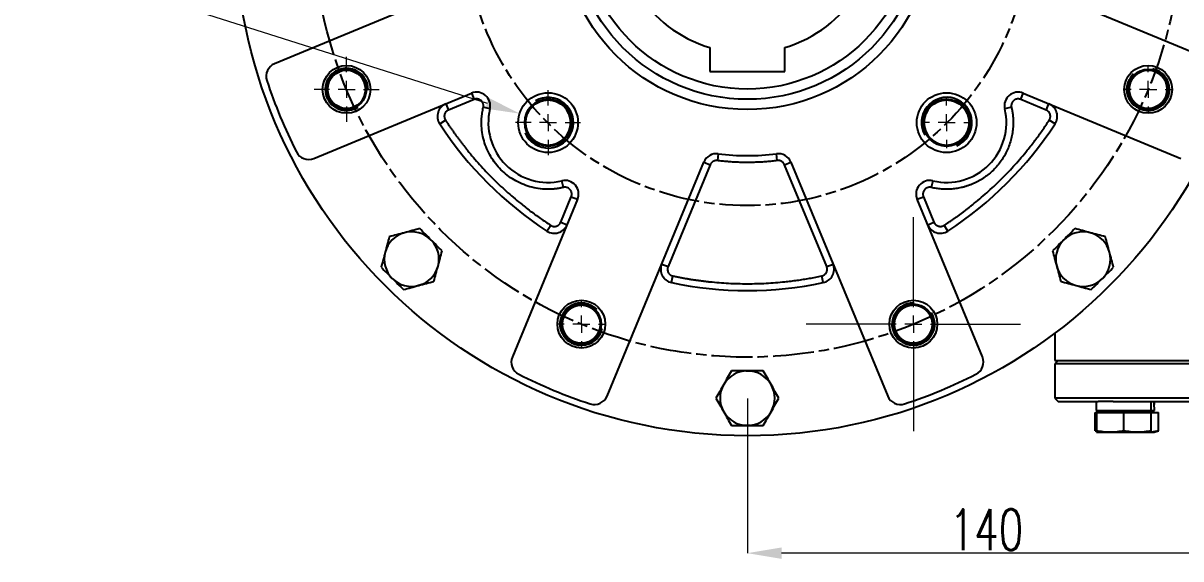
# Model space of a CAD drawing. Header units: millimetres. Extents: x 5659 to 7608, y 3628 to 5007.
# Drawn here: x 6687.4 to 7026.4, y 4215.6 to 4372.5 of the extents above; entities that cross this region are included whole.
import ezdxf

# ---------------------------------------------------------------- set-up
doc = ezdxf.new("R2010")
doc.units = ezdxf.units.MM
doc.linetypes.add('AM_ISO08W050', pattern=[18, 12, -1.5, 3, -1.5])
for name, color, linetype, lineweight in [('10', 7, 'Continuous', 0), ('AM_5', 3, 'Continuous', 25), ('AM_7', 4, 'AM_ISO08W050', 25), ('粗实线', 7, 'Continuous', 40)]:
    doc.layers.add(name, color=color, linetype=linetype, lineweight=lineweight)
doc.styles.add('SLDTEXTSTYLE1', font='txt.shx', dxfattribs={"width": 0.7, "bigfont": 'gbcbig.shx'})
doc.dimstyles.new('SLDDIMSTYLE12$0', dxfattribs={"dimtxt": 12, "dimasz": 10, "dimexe": 0, "dimexo": 0.0625, "dimgap": 0.875, "dimtad": 1, "dimdec": 1, "dimlfac": 1.8, "dimrnd": 1e-09, "dimzin": 12, "dimdsep": 46, "dimtxsty": 'SLDTEXTSTYLE1', "dimcen": 0.09, "dimdle": 8.16, "dimclrd": 3, "dimclre": 3, "dimadec": 0, "dimazin": 3, "dimtfac": 1, "dimtdec": 1, "dimtofl": 0, "dimtmove": 0, "dimatfit": 3, "dimfxl": 0, "dimfrac": 2, "dimtolj": 1, "dimlwd": 5, "dimlwe": 5, "dimarcsym": 0})
doc.dimstyles.new('SLDDIMSTYLE12$3', dxfattribs={"dimtxt": 12, "dimasz": 10, "dimexe": 0, "dimexo": 0.0625, "dimgap": 0.875, "dimtad": 1, "dimdec": 1, "dimlfac": 1.8, "dimrnd": 1e-09, "dimzin": 12, "dimdsep": 46, "dimtxsty": 'SLDTEXTSTYLE1', "dimcen": 0.09, "dimdle": 8.16, "dimclrd": 3, "dimclre": 3, "dimadec": 0, "dimazin": 3, "dimtfac": 1, "dimtdec": 1, "dimtofl": 0, "dimtmove": 0, "dimatfit": 3, "dimfxl": 0, "dimfrac": 2, "dimtolj": 1, "dimlwd": 5, "dimlwe": 5, "dimarcsym": 0})

# ---------------------------------------------------------------- blocks, each defined once
blk = doc.blocks.new('SW_CENTERMARKSYMBOL_0')
at = {"layer": '10', "color": 0}
for p, q in [((0, 1), (0, 6.269)), ((-1, 0), (-6.269, 0)), ((0, 0), (-0.5, 0)), ((0, 0), (0, 0.5)), ((0, 0), (0, -0.5)), ((0, 0), (0.5, 0)), ((1, 0), (6.269, 0)), ((0, -1), (0, -6.269))]:
    blk.add_line(p, q, dxfattribs=at)
blk = doc.blocks.new('SW_CENTERMARKSYMBOL_1')
at = {"layer": '10', "color": 0}
for p, q in [((0, 1), (0, 1.9)), ((-1, 0), (-1.9, 0)), ((0, 0), (-0.5, 0)), ((0, 0), (0, 0.5)), ((0, 0), (0, -0.5)), ((0, 0), (0.5, 0)), ((1, 0), (1.9, 0)), ((0, -1), (0, -1.9))]:
    blk.add_line(p, q, dxfattribs=at)
blk = doc.blocks.new('SW_CENTERMARKSYMBOL_4')
at = {"layer": '10', "color": 0}
for p, q in [((0, 1), (0, 1.9)), ((-1, 0), (-1.9, 0)), ((0, 0), (-0.5, 0)), ((0, 0), (0, 0.5)), ((0, 0), (0, -0.5)), ((0, 0), (0.5, 0)), ((1, 0), (1.9, 0)), ((0, -1), (0, -1.9))]:
    blk.add_line(p, q, dxfattribs=at)
blk = doc.blocks.new('SW_CENTERMARKSYMBOL_8')
at = {"layer": '10', "color": 0}
for p, q in [((0, 1), (0, 1.5)), ((-1, 0), (-1.5, 0)), ((0, 0), (-0.5, 0)), ((0, 0), (0, 0.5)), ((0, 0), (0, -0.5)), ((0, 0), (0.5, 0)), ((1, 0), (1.5, 0)), ((0, -1), (0, -1.5))]:
    blk.add_line(p, q, dxfattribs=at)
blk = doc.blocks.new('SW_CENTERMARKSYMBOL_11')
at = {"layer": '10', "color": 0}
for p, q in [((0, 1), (0, 1.35)), ((-1, 0), (-1.35, 0)), ((0, 0), (-0.5, 0)), ((0, 0), (0, 0.5)), ((0, 0), (0, -0.5)), ((0, 0), (0.5, 0)), ((1, 0), (1.35, 0)), ((0, -1), (0, -1.35))]:
    blk.add_line(p, q, dxfattribs=at)
blk = doc.blocks.new('SW_CENTERMARKSYMBOL_12')
at = {"layer": '10', "color": 0}
for p, q in [((0, 1), (0, 1.35)), ((-1, 0), (-1.35, 0)), ((0, 0), (-0.5, 0)), ((0, 0), (0, 0.5)), ((0, 0), (0, -0.5)), ((0, 0), (0.5, 0)), ((1, 0), (1.35, 0)), ((0, -1), (0, -1.35))]:
    blk.add_line(p, q, dxfattribs=at)
blk = doc.blocks.new('*D80')
at = {"layer": 'AM_5', "color": 3, "linetype": 'Continuous', "lineweight": 5, "transparency": 16777216}
blk.add_line((6737.21, 4518.2), (6769.49, 4495.01), dxfattribs=at)
at = {"layer": 'AM_5', "color": 3, "lineweight": 5, "transparency": 16777216}
for p, q in [((6899.35, 4401.66), (6899.53, 4401.66)), ((6899.44, 4401.57), (6899.44, 4401.75))]:
    blk.add_line(p, q, dxfattribs=at)
at = {"layer": 'AM_5', "color": 3, "transparency": 16777216}
blk.add_solid([(6770.47, 4496.36), (6768.52, 4493.65), (6777.62, 4489.17)], dxfattribs=at)
at = {"layer": 'Defpoints', "color": 0, "transparency": 16777216}
for p in [(6777.62, 4489.17), (7021.27, 4314.15)]:
    blk.add_point(p, dxfattribs=at)
at = {"layer": 'AM_5', "color": 0, "transparency": 16777216, "insert": (6753.3, 4515.1), "char_height": 12, "attachment_point": 5, "rotation": 324.3099, "style": 'SLDTEXTSTYLE1'}
blk.add_mtext('\\A1;∅300', dxfattribs=at)
blk = doc.blocks.new('*D82')
at = {"layer": 'AM_5', "color": 3, "linetype": 'Continuous', "lineweight": 5, "transparency": 16777216}
blk.add_line((6690.91, 4391.05), (6823.24, 4349), dxfattribs=at)
at = {"layer": 'AM_5', "color": 3, "lineweight": 5, "transparency": 16777216}
for p, q in [((6841.02, 4343.33), (6841.2, 4343.33)), ((6841.11, 4343.24), (6841.11, 4343.42))]:
    blk.add_line(p, q, dxfattribs=at)
at = {"layer": 'AM_5', "color": 3, "transparency": 16777216}
blk.add_solid([(6823.74, 4350.59), (6822.73, 4347.42), (6832.77, 4345.98)], dxfattribs=at)
at = {"layer": 'Defpoints', "color": 0, "transparency": 16777216}
for p in [(6832.77, 4345.98), (6849.45, 4340.68)]:
    blk.add_point(p, dxfattribs=at)
at = {"layer": 'AM_5', "color": 0, "transparency": 16777216, "insert": (6711.84, 4391.61), "char_height": 12, "attachment_point": 5, "rotation": 342.373, "style": 'SLDTEXTSTYLE1'}
blk.add_mtext('\\A1;4-M20', dxfattribs=at)
blk = doc.blocks.new('*D84')
at = {"layer": 'AM_5', "color": 3, "linetype": 'Continuous', "lineweight": 5, "transparency": 16777216}
for p, q in [((6899.44, 4262.6), (6899.44, 4217.27)), ((7029.44, 4217.27), (6909.44, 4217.27))]:
    blk.add_line(p, q, dxfattribs=at)
at = {"layer": 'AM_5', "color": 3, "lineweight": 5, "transparency": 16777216}
blk.add_line((7039.44, 4245.7), (7039.44, 4217.27), dxfattribs=at)
at = {"layer": 'AM_5', "color": 3, "transparency": 16777216}
for points in [[(6909.44, 4218.94), (6909.44, 4215.61), (6899.44, 4217.27)], [(7029.44, 4218.94), (7029.44, 4215.61), (7039.44, 4217.27)]]:
    blk.add_solid(points, dxfattribs=at)
at = {"layer": 'Defpoints', "color": 0, "transparency": 16777216}
for p in [(6899.44, 4262.66), (7039.44, 4245.76), (6899.44, 4217.27)]:
    blk.add_point(p, dxfattribs=at)
at = {"layer": 'AM_5', "color": 0, "transparency": 16777216, "insert": (6969.44, 4224.15), "char_height": 12, "attachment_point": 5, "style": 'SLDTEXTSTYLE1'}
blk.add_mtext('\\A1;140', dxfattribs=at)
blk = doc.blocks.new('*D86')
at = {"layer": 'AM_5', "color": 3, "linetype": 'Continuous', "lineweight": 5, "transparency": 16777216}
blk.add_line((6722.4, 4495.95), (6778.52, 4466.06), dxfattribs=at)
at = {"layer": 'AM_5', "color": 3, "lineweight": 5, "transparency": 16777216}
for p, q in [((6899.35, 4401.66), (6899.53, 4401.66)), ((6899.44, 4401.57), (6899.44, 4401.75))]:
    blk.add_line(p, q, dxfattribs=at)
at = {"layer": 'AM_5', "color": 3, "transparency": 16777216}
blk.add_solid([(6779.31, 4467.53), (6777.74, 4464.59), (6787.35, 4461.36)], dxfattribs=at)
at = {"layer": 'Defpoints', "color": 0, "transparency": 16777216}
for p in [(6787.35, 4461.36), (7011.54, 4341.96)]:
    blk.add_point(p, dxfattribs=at)
at = {"layer": 'AM_5', "color": 0, "transparency": 16777216, "insert": (6740, 4494.37), "char_height": 12, "attachment_point": 5, "rotation": 331.9615, "style": 'SLDTEXTSTYLE1'}
blk.add_mtext('\\A1;∅254', dxfattribs=at)
blk = doc.blocks.new('*U55')
at = {"layer": 'AM_5', "linetype": 'ByBlock'}
blk.add_arc((0, 0.31), 7.39, 113.617, 30.178, dxfattribs=at)
at = {"layer": '粗实线', "linetype": 'ByBlock'}
blk.add_circle((0.05, 0.33), 6.75, dxfattribs=at)
blk = doc.blocks.new('*U56')
at = {"layer": '粗实线', "color": 0, "linetype": 'ByBlock', "lineweight": -2, "transparency": 16777216}
for p, rotation in [((19471.27, 3195.66), 270), ((19355.25, 3078.89), 90.00000000000001), ((19471.65, 3079.27), 180)]:
    blk.add_blockref('*U55', p, dxfattribs=dict(at, rotation=rotation))
blk.add_blockref('*U55', (19354.88, 3195.29), dxfattribs=at)
blk = doc.blocks.new('*U57')
at = {"layer": '粗实线', "linetype": 'ByBlock'}
blk.add_circle((-0.07, 0), 5.7, dxfattribs=at)
at = {"layer": '粗实线', "color": 3, "linetype": 'ByBlock'}
blk.add_arc((-0.07, 0), 6.09, 222.8944, 167.5618, dxfattribs=at)
blk = doc.blocks.new('*U58')
at = {"layer": '粗实线', "color": 0, "linetype": 'ByBlock', "lineweight": -2, "transparency": 16777216}
for p, rotation in [((18900.81, 8919.97), 45), ((19066.74, 8851.14), 315), ((18832.03, 8851.26), 90.00000000000001), ((18831.98, 8754.04), 135), ((19066.69, 8753.92), 270), ((18997.91, 8685.21), 225), ((18900.69, 8685.26), 180)]:
    blk.add_blockref('*U57', p, dxfattribs=dict(at, rotation=rotation))
blk.add_blockref('*U57', (18998.03, 8919.92), dxfattribs=at)

msp = doc.modelspace()

# ---------------------------------------------------------------- linework, layer by layer
at = {"color": 7, "linetype": 'Continuous', "lineweight": 25}
for p, q in [((6829.541, 4388.944), (6761.053, 4360.575)), ((7037.833, 4360.575), (6969.344, 4388.944)), ((6888.443, 4365.29), (6888.443, 4358.263)), ((6910.443, 4358.263), (6910.443, 4365.29)), ((6888.443, 4358.263), (6910.443, 4358.263)), ((6772.533, 4332.859), (6818.651, 4351.962)), ((6818.651, 4351.962), (6819.416, 4350.114)), ((6979.469, 4350.114), (6980.235, 4351.962)), ((6980.235, 4351.962), (7026.352, 4332.859)), ((6811.186, 4348.87), (6811.952, 4347.022)), ((6819.416, 4350.114), (6811.952, 4347.022)), ((6986.934, 4347.022), (6979.469, 4350.114)), ((6986.934, 4347.022), (6987.699, 4348.87)), ((6824.075, 4347.347), (6822.128, 4347.807)), ((6976.757, 4347.807), (6974.811, 4347.347)), ((6809.365, 4342.991), (6811.041, 4344.083)), ((6989.52, 4342.991), (6987.844, 4344.083)), ((6858.356, 4263.272), (6886.724, 4331.761)), ((6886.724, 4331.761), (6888.572, 4330.996)), ((6890.921, 4334.199), (6890.671, 4332.214)), ((6908.215, 4332.214), (6907.964, 4334.199)), ((6910.313, 4330.996), (6912.161, 4331.761)), ((6912.161, 4331.761), (6940.53, 4263.272)), ((6888.572, 4330.996), (6876.214, 4301.161)), ((6922.671, 4301.161), (6910.313, 4330.996)), ((6845.587, 4324.348), (6845.127, 4326.295)), ((6953.758, 4326.295), (6953.299, 4324.348)), ((6844.802, 4314.172), (6847.894, 4321.636)), ((6847.894, 4321.636), (6849.742, 4320.871)), ((6949.144, 4320.871), (6950.991, 4321.636)), ((6950.991, 4321.636), (6954.083, 4314.172)), ((6849.742, 4320.871), (6830.639, 4274.753)), ((6968.246, 4274.753), (6949.144, 4320.871)), ((6840.771, 4311.585), (6841.863, 4313.261)), ((6844.802, 4314.172), (6846.65, 4313.406)), ((6952.236, 4313.406), (6954.083, 4314.172)), ((6958.114, 4311.585), (6957.023, 4313.261)), ((6874.366, 4301.926), (6876.214, 4301.161)), ((6922.671, 4301.161), (6924.519, 4301.926)), ((6989.82, 4301.884), (6990.126, 4300.735)), ((6877.235, 4296.481), (6877.649, 4298.438)), ((6921.65, 4296.481), (6921.237, 4298.438)), ((6804.137, 4295.897), (6802.606, 4295.457)), ((6989.443, 4281.663), (6989.443, 4273.663)), ((6990.443, 4273.663), (6989.443, 4272.663)), ((6989.443, 4273.663), (7089.443, 4273.663)), ((6989.443, 4272.663), (6989.443, 4262.663)), ((7039.443, 4272.663), (6989.443, 4272.663)), ((6989.443, 4262.663), (6990.443, 4261.663)), ((7089.443, 4262.663), (6989.443, 4262.663)), ((6990.443, 4261.663), (7002.131, 4261.663)), ((7001.602, 4261.663), (7001.602, 4259.063)), ((7006.553, 4261.663), (7002.131, 4261.663)), ((7006.553, 4261.663), (7071.205, 4261.663)), ((7017.702, 4259.063), (7017.702, 4261.663)), ((7001.313, 4253.113), (7001.313, 4258.463)), ((7001.313, 4258.463), (7001.652, 4258.463)), ((7001.602, 4259.063), (7017.702, 4259.063)), ((7001.652, 4258.463), (7001.652, 4253.113)), ((7001.652, 4258.463), (7009.652, 4258.463)), ((7002.417, 4259.063), (7001.817, 4258.463)), ((7009.652, 4253.113), (7009.652, 4258.463)), ((7009.652, 4258.463), (7017.652, 4258.463)), ((7017.487, 4258.463), (7016.887, 4259.063)), ((7017.652, 4258.463), (7019.788, 4258.463)), ((7017.652, 4253.113), (7017.652, 4258.463)), ((7017.702, 4259.063), (7018.6, 4259.063)), ((7018.385, 4258.463), (7017.785, 4259.063)), ((7019.788, 4253.113), (7019.788, 4258.463)), ((7001.313, 4253.113), (7001.652, 4252.99)), ((7001.652, 4253.047), (7001.313, 4253.113)), ((7001.652, 4252.663), (7005.652, 4252.663)), ((7005.652, 4252.663), (7013.652, 4252.663)), ((7013.652, 4252.663), (7017.652, 4252.663)), ((7019.788, 4253.113), (7017.652, 4252.696)), ((7017.652, 4252.663), (7018.55, 4252.663)), ((7018.55, 4252.663), (7019.788, 4253.113))]:
    msp.add_line(p, q, dxfattribs=at)
at = {"color": 7, "linetype": 'Continuous', "lineweight": 25, "flags": 128}
for points in [[(6796.001, 4297.191), (6794.984, 4298.206), (6794.98, 4298.21)], [(6898.972, 4270.699), (6900.242, 4270.673), (6900.581, 4270.632)], [(6900.171, 4254.646), (6898.734, 4254.644), (6898.561, 4254.661)]]:
    msp.add_lwpolyline(points, dxfattribs=at)
at = {"color": 7, "linetype": 'Continuous', "lineweight": 25}
for centre, radius in [((6899.443, 4401.663), 150), ((6899.443, 4401.663), 54.5), ((6899.443, 4401.663), 51.5), ((6899.443, 4401.663), 48.5), ((6782.11, 4353.062), 7), ((7016.775, 4353.062), 7), ((6841.106, 4343.326), 8.75), ((6957.779, 4343.326), 8.75), ((6850.842, 4284.33), 7), ((6948.044, 4284.33), 7)]:
    msp.add_circle(centre, radius, dxfattribs=at)
for centre, radius, start, end in [((6899.443, 4401.663), 38, 286.82645, 253.17355), ((6762.583, 4356.88), 4, 112.5, 198.11897), ((6899.443, 4401.663), 148, 198.11897, 206.88103), ((6820.182, 4348.266), 4, 346.71711, 112.5), ((6978.704, 4348.266), 4, 67.5, 193.28289), ((6812.717, 4345.174), 4, 112.5, 213.07806), ((6986.168, 4345.174), 4, 326.92194, 67.5), ((6841.106, 4343.326), 17.5, 166.71711, 283.28289), ((6957.779, 4343.326), 17.5, 256.71711, 13.28289), ((6899.443, 4401.663), 107.5, 213.07806, 236.92194), ((6899.443, 4401.663), 107.5, 303.07806, 326.92194), ((6771.002, 4336.555), 4, 206.88103, 292.5), ((6890.42, 4330.23), 4, 82.80094, 157.5), ((6899.443, 4401.663), 68, 262.80094, 277.19906), ((6908.466, 4330.23), 4, 22.5, 97.19906), ((6846.046, 4322.402), 4, 337.5, 103.28289), ((6952.839, 4322.402), 4, 76.71711, 202.5), ((6801.155, 4303.375), 8, 45, 105), ((6842.954, 4314.937), 4, 236.92194, 337.5), ((6955.931, 4314.937), 4, 202.5, 303.07806), ((6997.731, 4303.375), 8, 75, 135), ((6801.155, 4303.375), 8, 105, 165), ((6801.155, 4303.375), 8, 345, 45), ((6997.731, 4303.375), 8, 135, 195), ((6997.731, 4303.375), 8, 15, 75), ((6801.155, 4303.375), 8, 165, 225), ((6997.731, 4303.375), 8, 315, 15), ((6801.155, 4303.375), 8, 285, 345), ((6878.062, 4300.395), 4, 157.5, 258.07806), ((6920.824, 4300.395), 4, 281.92194, 22.5), ((6997.731, 4303.375), 8, 195, 255), ((6801.155, 4303.375), 8, 225, 285), ((6997.731, 4303.375), 8, 255, 315), ((6899.443, 4401.663), 107.5, 258.07806, 281.92194), ((6834.335, 4273.222), 4, 157.5, 243.11897), ((6964.551, 4273.222), 4, 296.88103, 22.5), ((6899.443, 4262.663), 8, 90, 150), ((6899.443, 4262.663), 8, 30, 90), ((6899.443, 4401.663), 148, 243.11897, 251.88103), ((6899.443, 4401.663), 148, 288.11897, 296.88103), ((6899.443, 4262.663), 8, 150, 210), ((6899.443, 4262.663), 8, 330, 30), ((6854.66, 4264.803), 4, 251.88103, 337.5), ((6944.225, 4264.803), 4, 202.5, 288.11897), ((6899.443, 4262.663), 8, 210, 270), ((6899.443, 4262.663), 8, 270, 330)]:
    msp.add_arc(centre, radius, start, end, dxfattribs=at)
for centre, start_param, end_param in [((7010.55, 4259.063), 4.712389, 4.8999603), ((7010.55, 4261.663), 4.6190167, 4.712389)]:
    msp.add_ellipse(centre, major_axis=(0, 13.943), ratio=0.5773503, start_param=start_param, end_param=end_param, dxfattribs=at)
for points, knots in [([(6822.128, 4347.807), (6822.138, 4347.851), (6822.156, 4347.938), (6822.174, 4348.072), (6822.182, 4348.206), (6822.181, 4348.389), (6822.157, 4348.62), (6822.088, 4348.891), (6821.983, 4349.151), (6821.798, 4349.468), (6821.493, 4349.808), (6821.109, 4350.054), (6820.767, 4350.186), (6820.494, 4350.248), (6820.214, 4350.273), (6819.938, 4350.257), (6819.669, 4350.207), (6819.5, 4350.145), (6819.416, 4350.114)], [0, 0, 0, 0, 0.0307301, 0.0613362, 0.0919578, 0.1227345, 0.1864029, 0.2501916, 0.31386, 0.3776487, 0.5000342, 0.6224196, 0.686088, 0.7498768, 0.8135451, 0.8773339, 0.9386359, 1, 1, 1, 1]), ([(6977.938, 4350.114), (6977.897, 4350.096), (6977.813, 4350.059), (6977.693, 4349.994), (6977.578, 4349.921), (6977.468, 4349.841), (6977.306, 4349.704), (6977.109, 4349.492), (6976.914, 4349.183), (6976.777, 4348.844), (6976.714, 4348.53), (6976.7, 4348.258), (6976.712, 4348.03), (6976.742, 4347.881), (6976.757, 4347.807)], [0, 0, 0, 0, 0.0486292, 0.0969319, 0.1451349, 0.1934665, 0.2421531, 0.3710049, 0.5000401, 0.628892, 0.7579273, 0.8387546, 0.9190929, 1, 1, 1, 1]), ([(6979.469, 4350.114), (6979.428, 4350.13), (6979.347, 4350.162), (6979.221, 4350.2), (6979.095, 4350.229), (6978.966, 4350.251), (6978.835, 4350.263), (6978.66, 4350.269), (6978.442, 4350.255), (6978.184, 4350.205), (6978.021, 4350.144), (6977.938, 4350.114)], [0, 0, 0, 0, 0.0839092, 0.1671165, 0.24998, 0.3328626, 0.4161267, 0.50013, 0.6671619, 0.8328171, 1, 1, 1, 1]), ([(6811.952, 4347.022), (6811.907, 4347.002), (6811.817, 4346.963), (6811.689, 4346.892), (6811.567, 4346.813), (6811.451, 4346.725), (6811.341, 4346.628), (6811.17, 4346.454), (6810.966, 4346.176), (6810.792, 4345.771), (6810.707, 4345.338), (6810.719, 4344.945), (6810.791, 4344.611), (6810.892, 4344.334), (6810.991, 4344.167), (6811.041, 4344.083)], [0, 0, 0, 0, 0.0420667, 0.08369, 0.1250941, 0.1665067, 0.2081554, 0.2502638, 0.3750953, 0.5000815, 0.6249131, 0.7498994, 0.8335363, 0.916296, 1, 1, 1, 1]), ([(6845.587, 4324.348), (6845.442, 4324.315), (6845.153, 4324.249), (6844.718, 4324.162), (6844.281, 4324.084), (6843.843, 4324.017), (6843.405, 4323.96), (6842.965, 4323.913), (6842.524, 4323.876), (6842.082, 4323.849), (6841.639, 4323.832), (6841.194, 4323.825), (6840.059, 4323.833), (6838.231, 4323.983), (6835.763, 4324.517), (6833.383, 4325.361), (6831.157, 4326.495), (6829.114, 4327.884), (6827.282, 4329.502), (6825.664, 4331.333), (6824.275, 4333.377), (6823.141, 4335.602), (6822.297, 4337.983), (6821.763, 4340.451), (6821.603, 4342.402), (6821.606, 4343.784), (6821.642, 4344.596), (6821.711, 4345.405), (6821.815, 4346.21), (6821.95, 4347.012), (6822.069, 4347.541), (6822.128, 4347.807)], [0, 0, 0, 0, 0.011225, 0.0224241, 0.0336032, 0.0447678, 0.055924, 0.0670775, 0.0782341, 0.0893996, 0.1005799, 0.1117807, 0.1230078, 0.1865176, 0.2500403, 0.3135501, 0.3770728, 0.4385314, 0.5000031, 0.5614617, 0.6229333, 0.6864431, 0.7499658, 0.8134756, 0.8769983, 0.8975565, 0.9180438, 0.938496, 0.9589488, 0.9794383, 1, 1, 1, 1]), ([(6976.757, 4347.807), (6976.788, 4347.675), (6976.848, 4347.411), (6976.929, 4347.012), (6977.002, 4346.613), (6977.066, 4346.212), (6977.122, 4345.811), (6977.169, 4345.408), (6977.208, 4345.003), (6977.272, 4344.167), (6977.299, 4342.896), (6977.186, 4341.177), (6976.918, 4339.456), (6976.345, 4337.161), (6975.235, 4334.391), (6973.636, 4331.87), (6972.11, 4330.063), (6970.87, 4328.84), (6969.542, 4327.743), (6968.383, 4326.945), (6967.431, 4326.376), (6966.717, 4325.989), (6965.988, 4325.631), (6965.49, 4325.417), (6965.241, 4325.311)], [0, 0, 0, 0, 0.0147975, 0.0295764, 0.044343, 0.0591038, 0.0738651, 0.0886335, 0.1034154, 0.1182171, 0.180138, 0.2420776, 0.3060464, 0.3700337, 0.5000032, 0.6299727, 0.6939414, 0.7579287, 0.8198497, 0.8817893, 0.9113641, 0.9408899, 0.970418, 1, 1, 1, 1]), ([(6987.844, 4344.083), (6987.87, 4344.125), (6987.922, 4344.208), (6987.988, 4344.338), (6988.044, 4344.473), (6988.09, 4344.611), (6988.125, 4344.753), (6988.168, 4344.993), (6988.179, 4345.337), (6988.094, 4345.771), (6987.919, 4346.176), (6987.686, 4346.493), (6987.439, 4346.728), (6987.199, 4346.899), (6987.023, 4346.981), (6986.934, 4347.022)], [0, 0, 0, 0, 0.0420667, 0.08369, 0.1250941, 0.1665067, 0.2081554, 0.2502638, 0.3750953, 0.5000815, 0.6249131, 0.7498994, 0.8335363, 0.916296, 1, 1, 1, 1]), ([(6811.041, 4344.083), (6811.223, 4343.805), (6811.587, 4343.25), (6812.142, 4342.424), (6812.705, 4341.603), (6813.275, 4340.788), (6813.853, 4339.978), (6814.438, 4339.174), (6815.031, 4338.375), (6815.632, 4337.582), (6816.24, 4336.794), (6816.856, 4336.012), (6818.419, 4334.064), (6821.019, 4331.022), (6824.809, 4327.029), (6828.802, 4323.239), (6832.054, 4320.46), (6834.441, 4318.559), (6835.888, 4317.448), (6837.353, 4316.362), (6838.837, 4315.301), (6840.339, 4314.265), (6841.355, 4313.596), (6841.863, 4313.261)], [0, 0, 0, 0, 0.022681, 0.0453532, 0.0680184, 0.0906789, 0.1133365, 0.1359933, 0.1586513, 0.1813126, 0.2039791, 0.2266529, 0.2493359, 0.3746623, 0.5000011, 0.6253275, 0.7506663, 0.7922409, 0.8337913, 0.87533, 0.9168694, 0.9584219, 1, 1, 1, 1]), ([(6957.023, 4313.261), (6957.3, 4313.443), (6957.855, 4313.807), (6958.681, 4314.362), (6959.502, 4314.925), (6960.318, 4315.495), (6961.127, 4316.073), (6961.931, 4316.658), (6962.73, 4317.251), (6963.523, 4317.852), (6964.311, 4318.46), (6965.093, 4319.076), (6967.041, 4320.639), (6970.084, 4323.239), (6974.076, 4327.029), (6977.866, 4331.021), (6980.646, 4334.274), (6982.546, 4336.661), (6983.658, 4338.108), (6984.744, 4339.573), (6985.804, 4341.057), (6986.84, 4342.558), (6987.509, 4343.575), (6987.844, 4344.083)], [0, 0, 0, 0, 0.022681, 0.0453532, 0.0680184, 0.0906789, 0.1133365, 0.1359933, 0.1586513, 0.1813126, 0.2039791, 0.2266529, 0.2493359, 0.3746623, 0.5000011, 0.6253275, 0.7506663, 0.7922409, 0.8337913, 0.87533, 0.9168694, 0.9584219, 1, 1, 1, 1]), ([(6889.655, 4332.078), (6889.614, 4332.06), (6889.534, 4332.025), (6889.419, 4331.963), (6889.308, 4331.895), (6889.202, 4331.819), (6889.101, 4331.735), (6888.973, 4331.616), (6888.829, 4331.451), (6888.681, 4331.234), (6888.609, 4331.075), (6888.572, 4330.996)], [0, 0, 0, 0, 0.08390923, 0.16711646, 0.24997998, 0.33286256, 0.41612671, 0.50013, 0.66716188, 0.8328171, 1, 1, 1, 1]), ([(6890.671, 4332.214), (6890.628, 4332.219), (6890.542, 4332.228), (6890.412, 4332.232), (6890.283, 4332.227), (6890.111, 4332.209), (6889.898, 4332.168), (6889.736, 4332.108), (6889.655, 4332.078)], [0, 0, 0, 0, 0.1251974, 0.2499333, 0.374735, 0.500129, 0.7499334, 1, 1, 1, 1]), ([(6908.215, 4332.214), (6907.95, 4332.182), (6907.421, 4332.117), (6906.625, 4332.031), (6905.83, 4331.953), (6905.033, 4331.885), (6904.236, 4331.825), (6903.439, 4331.775), (6902.641, 4331.734), (6901.842, 4331.702), (6901.043, 4331.679), (6900.243, 4331.666), (6899.221, 4331.66), (6897.976, 4331.673), (6896.511, 4331.719), (6895.048, 4331.795), (6893.586, 4331.903), (6892.127, 4332.039), (6891.156, 4332.156), (6890.671, 4332.214)], [0, 0, 0, 0, 0.04549678, 0.09096737, 0.13641769, 0.18185369, 0.22728128, 0.27270643, 0.31813506, 0.36357311, 0.40902653, 0.45450124, 0.50000317, 0.58339263, 0.66671065, 0.74999379, 0.83327866, 0.91660188, 1, 1, 1, 1]), ([(6910.313, 4330.996), (6910.296, 4331.035), (6910.263, 4331.112), (6910.203, 4331.224), (6910.137, 4331.332), (6910.063, 4331.435), (6909.94, 4331.588), (6909.75, 4331.776), (6909.475, 4331.968), (6909.171, 4332.112), (6908.887, 4332.192), (6908.637, 4332.227), (6908.425, 4332.235), (6908.285, 4332.221), (6908.215, 4332.214)], [0, 0, 0, 0, 0.0488292, 0.0973789, 0.1458459, 0.1944277, 0.2433207, 0.3715761, 0.5000347, 0.6282901, 0.7567487, 0.8379409, 0.9187192, 1, 1, 1, 1]), ([(6965.241, 4325.311), (6965.108, 4325.256), (6964.841, 4325.148), (6964.436, 4324.996), (6964.028, 4324.853), (6963.617, 4324.719), (6963.204, 4324.594), (6962.787, 4324.479), (6962.013, 4324.282), (6960.869, 4324.052), (6959.348, 4323.87), (6957.816, 4323.806), (6956.542, 4323.854), (6955.532, 4323.951), (6954.783, 4324.053), (6954.037, 4324.182), (6953.545, 4324.293), (6953.299, 4324.348)], [0, 0, 0, 0, 0.0355382, 0.0710345, 0.1065064, 0.1419713, 0.1774468, 0.2129503, 0.2484992, 0.3742302, 0.5000052, 0.6257361, 0.7515111, 0.813672, 0.8757446, 0.9378227, 1, 1, 1, 1]), ([(6847.894, 4321.636), (6847.91, 4321.678), (6847.943, 4321.761), (6847.981, 4321.891), (6848.011, 4322.022), (6848.04, 4322.202), (6848.053, 4322.434), (6848.028, 4322.713), (6847.966, 4322.987), (6847.834, 4323.329), (6847.588, 4323.713), (6847.248, 4324.018), (6846.932, 4324.202), (6846.672, 4324.308), (6846.4, 4324.377), (6846.125, 4324.406), (6845.851, 4324.4), (6845.675, 4324.365), (6845.587, 4324.348)], [0, 0, 0, 0, 0.0307301, 0.0613362, 0.0919578, 0.1227345, 0.1864029, 0.2501916, 0.31386, 0.3776487, 0.5000342, 0.6224196, 0.686088, 0.7498768, 0.8135451, 0.8773339, 0.9386359, 1, 1, 1, 1]), ([(6952.074, 4324.249), (6952.035, 4324.232), (6951.958, 4324.199), (6951.847, 4324.14), (6951.74, 4324.075), (6951.638, 4324.003), (6951.54, 4323.924), (6951.377, 4323.776), (6951.173, 4323.534), (6950.979, 4323.172), (6950.86, 4322.779), (6950.83, 4322.422), (6950.854, 4322.119), (6950.903, 4321.872), (6950.962, 4321.715), (6950.991, 4321.636)], [0, 0, 0, 0, 0.0402761, 0.0802426, 0.1200582, 0.159883, 0.1998773, 0.2401994, 0.3700431, 0.5000574, 0.6299012, 0.7599156, 0.8401208, 0.919721, 1, 1, 1, 1]), ([(6953.299, 4324.348), (6953.258, 4324.357), (6953.176, 4324.375), (6953.053, 4324.391), (6952.928, 4324.401), (6952.804, 4324.403), (6952.651, 4324.395), (6952.472, 4324.371), (6952.269, 4324.323), (6952.139, 4324.274), (6952.074, 4324.249)], [0, 0, 0, 0, 0.1003372, 0.2001203, 0.2997411, 0.3995937, 0.500069, 0.6669211, 0.8329559, 1, 1, 1, 1]), ([(6803.546, 4312.298), (6802.808, 4312.1), (6802.068, 4311.902), (6800.582, 4311.503), (6799.835, 4311.303), (6799.084, 4311.102)], [0, 0, 0, 0, 0.5, 0.5, 1, 1, 1, 1]), ([(6806.812, 4309.032), (6806.262, 4309.581), (6805.716, 4310.128), (6804.627, 4311.216), (6804.086, 4311.758), (6803.546, 4312.298)], [0, 0, 0, 0, 0.5, 0.5, 1, 1, 1, 1]), ([(6841.863, 4313.261), (6841.897, 4313.24), (6841.964, 4313.198), (6842.07, 4313.142), (6842.178, 4313.092), (6842.329, 4313.034), (6842.526, 4312.978), (6842.769, 4312.941), (6843.016, 4312.933), (6843.259, 4312.956), (6843.496, 4313.005), (6843.645, 4313.061), (6843.72, 4313.089)], [0, 0, 0, 0, 0.0616498, 0.1231121, 0.1846075, 0.246356, 0.3730721, 0.5000539, 0.62677, 0.7537519, 0.8768101, 1, 1, 1, 1]), ([(6843.72, 4313.089), (6843.76, 4313.107), (6843.84, 4313.142), (6843.956, 4313.204), (6844.066, 4313.273), (6844.172, 4313.349), (6844.274, 4313.432), (6844.401, 4313.552), (6844.546, 4313.716), (6844.693, 4313.933), (6844.766, 4314.092), (6844.802, 4314.172)], [0, 0, 0, 0, 0.0839092, 0.1671165, 0.24998, 0.3328626, 0.4161267, 0.50013, 0.6671619, 0.8328171, 1, 1, 1, 1]), ([(6954.083, 4314.172), (6954.1, 4314.133), (6954.134, 4314.056), (6954.193, 4313.945), (6954.258, 4313.838), (6954.33, 4313.736), (6954.409, 4313.638), (6954.557, 4313.475), (6954.799, 4313.271), (6955.16, 4313.077), (6955.553, 4312.958), (6955.911, 4312.928), (6956.213, 4312.952), (6956.461, 4313.001), (6956.618, 4313.06), (6956.696, 4313.089)], [0, 0, 0, 0, 0.0402761, 0.0802426, 0.1200582, 0.159883, 0.1998773, 0.2401994, 0.3700431, 0.5000574, 0.6299012, 0.7599156, 0.8401208, 0.919721, 1, 1, 1, 1]), ([(6956.696, 4313.089), (6956.734, 4313.106), (6956.809, 4313.139), (6956.918, 4313.196), (6956.988, 4313.239), (6957.023, 4313.261)], [0, 0, 0, 0, 0.3335445, 0.6664555, 1, 1, 1, 1]), ([(6995.34, 4312.298), (6994.8, 4311.758), (6994.258, 4311.216), (6993.17, 4310.128), (6992.623, 4309.581), (6992.074, 4309.032)], [0, 0, 0, 0, 0.5, 0.5, 1, 1, 1, 1]), ([(6999.801, 4311.102), (6999.05, 4311.303), (6998.304, 4311.503), (6996.817, 4311.902), (6996.077, 4312.1), (6995.34, 4312.298)], [0, 0, 0, 0, 0.5, 0.5, 1, 1, 1, 1]), ([(6794.623, 4309.907), (6794.425, 4309.169), (6794.227, 4308.429), (6793.829, 4306.943), (6793.629, 4306.196), (6793.427, 4305.445)], [0, 0, 0, 0, 0.5, 0.5, 1, 1, 1, 1]), ([(6799.084, 4311.102), (6798.334, 4310.901), (6797.587, 4310.701), (6796.1, 4310.303), (6795.36, 4310.104), (6794.623, 4309.907)], [0, 0, 0, 0, 0.5, 0.5, 1, 1, 1, 1]), ([(6810.078, 4305.766), (6809.538, 4306.306), (6808.996, 4306.847), (6807.908, 4307.936), (6807.361, 4308.482), (6806.812, 4309.032)], [0, 0, 0, 0, 0.5, 0.5, 1, 1, 1, 1]), ([(6992.074, 4309.032), (6991.524, 4308.482), (6990.978, 4307.936), (6989.889, 4306.847), (6989.348, 4306.306), (6988.808, 4305.766)], [0, 0, 0, 0, 0.5, 0.5, 1, 1, 1, 1]), ([(7004.263, 4309.907), (7003.525, 4310.104), (7002.785, 4310.303), (7001.298, 4310.701), (7000.552, 4310.901), (6999.801, 4311.102)], [0, 0, 0, 0, 0.5, 0.5, 1, 1, 1, 1]), ([(7005.458, 4305.445), (7005.257, 4306.196), (7005.057, 4306.943), (7004.658, 4308.429), (7004.46, 4309.169), (7004.263, 4309.907)], [0, 0, 0, 0, 0.5, 0.5, 1, 1, 1, 1]), ([(6793.427, 4305.445), (6793.226, 4304.695), (6793.026, 4303.948), (6792.628, 4302.461), (6792.43, 4301.721), (6792.232, 4300.984)], [0, 0, 0, 0, 0.5, 0.5, 1, 1, 1, 1]), ([(6808.882, 4301.304), (6809.083, 4302.055), (6809.283, 4302.802), (6809.682, 4304.288), (6809.88, 4305.028), (6810.078, 4305.766)], [0, 0, 0, 0, 0.5, 0.5, 1, 1, 1, 1]), ([(6988.808, 4305.766), (6989.005, 4305.028), (6989.204, 4304.288), (6989.602, 4302.802), (6989.802, 4302.055), (6990.003, 4301.304)], [0, 0, 0, 0, 0.5, 0.5, 1, 1, 1, 1]), ([(7006.653, 4300.984), (7006.456, 4301.721), (7006.257, 4302.461), (7005.859, 4303.948), (7005.659, 4304.695), (7005.458, 4305.445)], [0, 0, 0, 0, 0.5, 0.5, 1, 1, 1, 1]), ([(6792.232, 4300.984), (6792.772, 4300.444), (6793.314, 4299.902), (6794.402, 4298.814), (6794.949, 4298.267), (6795.498, 4297.718)], [0, 0, 0, 0, 0.5, 0.5, 1, 1, 1, 1]), ([(6807.687, 4296.843), (6807.884, 4297.58), (6808.083, 4298.32), (6808.481, 4299.807), (6808.681, 4300.554), (6808.882, 4301.304)], [0, 0, 0, 0, 0.5, 0.5, 1, 1, 1, 1]), ([(6876.214, 4301.161), (6876.196, 4301.115), (6876.161, 4301.024), (6876.12, 4300.883), (6876.089, 4300.741), (6876.07, 4300.596), (6876.061, 4300.45), (6876.063, 4300.206), (6876.115, 4299.866), (6876.279, 4299.456), (6876.525, 4299.089), (6876.812, 4298.82), (6877.098, 4298.634), (6877.365, 4298.51), (6877.554, 4298.462), (6877.649, 4298.438)], [0, 0, 0, 0, 0.0420667, 0.08369, 0.1250941, 0.1665067, 0.2081554, 0.2502638, 0.3750953, 0.5000815, 0.6249131, 0.7498994, 0.8335363, 0.916296, 1, 1, 1, 1]), ([(6921.589, 4298.547), (6921.628, 4298.564), (6921.705, 4298.598), (6921.816, 4298.657), (6921.922, 4298.722), (6922.025, 4298.794), (6922.123, 4298.873), (6922.286, 4299.021), (6922.49, 4299.263), (6922.684, 4299.624), (6922.803, 4300.017), (6922.833, 4300.375), (6922.809, 4300.678), (6922.759, 4300.925), (6922.701, 4301.082), (6922.671, 4301.161)], [0, 0, 0, 0, 0.0402761, 0.0802426, 0.1200582, 0.159883, 0.1998773, 0.2401994, 0.3700431, 0.5000574, 0.6299012, 0.7599156, 0.8401208, 0.919721, 1, 1, 1, 1]), ([(6990.003, 4301.304), (6990.204, 4300.554), (6990.404, 4299.807), (6990.803, 4298.32), (6991.001, 4297.58), (6991.199, 4296.843)], [0, 0, 0, 0, 0.5, 0.5, 1, 1, 1, 1]), ([(7003.387, 4297.718), (7003.937, 4298.267), (7004.484, 4298.814), (7005.572, 4299.902), (7006.113, 4300.444), (7006.653, 4300.984)], [0, 0, 0, 0, 0.5, 0.5, 1, 1, 1, 1]), ([(6795.498, 4297.718), (6796.048, 4297.168), (6796.594, 4296.622), (6797.682, 4295.534), (6798.224, 4294.992), (6798.764, 4294.452)], [0, 0, 0, 0, 0.5, 0.5, 1, 1, 1, 1]), ([(6877.649, 4298.438), (6877.974, 4298.371), (6878.623, 4298.235), (6879.6, 4298.044), (6880.578, 4297.861), (6881.558, 4297.688), (6882.539, 4297.524), (6883.522, 4297.369), (6884.506, 4297.224), (6885.491, 4297.088), (6886.478, 4296.961), (6887.467, 4296.843), (6889.95, 4296.571), (6893.94, 4296.258), (6899.443, 4296.115), (6904.945, 4296.258), (6909.211, 4296.593), (6912.242, 4296.937), (6914.051, 4297.174), (6915.856, 4297.442), (6917.655, 4297.741), (6919.449, 4298.07), (6920.641, 4298.316), (6921.237, 4298.438)], [0, 0, 0, 0, 0.022681, 0.0453532, 0.0680184, 0.0906789, 0.1133365, 0.1359933, 0.1586513, 0.1813126, 0.2039791, 0.2266529, 0.2493359, 0.3746623, 0.5000011, 0.6253275, 0.7506663, 0.7922409, 0.8337913, 0.87533, 0.9168694, 0.9584219, 1, 1, 1, 1]), ([(6921.237, 4298.438), (6921.277, 4298.448), (6921.357, 4298.466), (6921.474, 4298.502), (6921.551, 4298.532), (6921.589, 4298.547)], [0, 0, 0, 0, 0.3335445, 0.6664555, 1, 1, 1, 1]), ([(7000.121, 4294.452), (7000.661, 4294.992), (7001.203, 4295.534), (7002.291, 4296.622), (7002.838, 4297.168), (7003.387, 4297.718)], [0, 0, 0, 0, 0.5, 0.5, 1, 1, 1, 1]), ([(6798.764, 4294.452), (6799.502, 4294.65), (6800.241, 4294.848), (6801.728, 4295.246), (6802.475, 4295.446), (6803.225, 4295.647)], [0, 0, 0, 0, 0.5, 0.5, 1, 1, 1, 1]), ([(6803.225, 4295.647), (6803.976, 4295.849), (6804.723, 4296.049), (6806.209, 4296.447), (6806.949, 4296.645), (6807.687, 4296.843)], [0, 0, 0, 0, 0.5, 0.5, 1, 1, 1, 1]), ([(6991.199, 4296.843), (6991.936, 4296.645), (6992.676, 4296.447), (6994.163, 4296.049), (6994.909, 4295.849), (6995.66, 4295.647)], [0, 0, 0, 0, 0.5, 0.5, 1, 1, 1, 1]), ([(6995.66, 4295.647), (6996.411, 4295.446), (6997.157, 4295.246), (6998.644, 4294.848), (6999.384, 4294.65), (7000.121, 4294.452)], [0, 0, 0, 0, 0.5, 0.5, 1, 1, 1, 1]), ([(6894.824, 4270.663), (6894.442, 4270.001), (6894.059, 4269.338), (6893.29, 4268.005), (6892.903, 4267.336), (6892.515, 4266.663)], [0, 0, 0, 0, 0.5, 0.5, 1, 1, 1, 1]), ([(6899.443, 4270.663), (6898.666, 4270.663), (6897.893, 4270.663), (6896.354, 4270.663), (6895.587, 4270.663), (6894.824, 4270.663)], [0, 0, 0, 0, 0.5, 0.5, 1, 1, 1, 1]), ([(6904.062, 4270.663), (6903.298, 4270.663), (6902.532, 4270.663), (6900.993, 4270.663), (6900.22, 4270.663), (6899.443, 4270.663)], [0, 0, 0, 0, 0.5, 0.5, 1, 1, 1, 1]), ([(6906.371, 4266.663), (6905.982, 4267.336), (6905.596, 4268.005), (6904.826, 4269.338), (6904.443, 4270.001), (6904.062, 4270.663)], [0, 0, 0, 0, 0.5, 0.5, 1, 1, 1, 1]), ([(6892.515, 4266.663), (6892.126, 4265.99), (6891.739, 4265.32), (6890.97, 4263.987), (6890.587, 4263.324), (6890.205, 4262.663)], [0, 0, 0, 0, 0.5, 0.5, 1, 1, 1, 1]), ([(6908.68, 4262.663), (6908.299, 4263.324), (6907.916, 4263.987), (6907.146, 4265.32), (6906.759, 4265.99), (6906.371, 4266.663)], [0, 0, 0, 0, 0.5, 0.5, 1, 1, 1, 1]), ([(6890.205, 4262.663), (6890.587, 4262.001), (6890.97, 4261.338), (6891.739, 4260.005), (6892.126, 4259.336), (6892.515, 4258.663)], [0, 0, 0, 0, 0.5, 0.5, 1, 1, 1, 1]), ([(6906.371, 4258.663), (6906.759, 4259.336), (6907.146, 4260.005), (6907.916, 4261.338), (6908.299, 4262.001), (6908.68, 4262.663)], [0, 0, 0, 0, 0.5, 0.5, 1, 1, 1, 1]), ([(6892.515, 4258.663), (6892.903, 4257.99), (6893.29, 4257.32), (6894.059, 4255.987), (6894.442, 4255.324), (6894.824, 4254.663)], [0, 0, 0, 0, 0.5, 0.5, 1, 1, 1, 1]), ([(6904.062, 4254.663), (6904.443, 4255.324), (6904.826, 4255.987), (6905.596, 4257.32), (6905.982, 4257.99), (6906.371, 4258.663)], [0, 0, 0, 0, 0.5, 0.5, 1, 1, 1, 1]), ([(6894.824, 4254.663), (6895.587, 4254.663), (6896.354, 4254.663), (6897.893, 4254.663), (6898.666, 4254.663), (6899.443, 4254.663)], [0, 0, 0, 0, 0.5, 0.5, 1, 1, 1, 1]), ([(6899.443, 4254.663), (6900.22, 4254.663), (6900.993, 4254.663), (6902.532, 4254.663), (6903.298, 4254.663), (6904.062, 4254.663)], [0, 0, 0, 0, 0.5, 0.5, 1, 1, 1, 1]), ([(7005.652, 4252.663), (7004.979, 4252.663), (7004.31, 4252.705), (7002.977, 4252.861), (7002.313, 4252.974), (7001.652, 4253.113)], [0, 0, 0, 0, 0.5, 0.5, 1, 1, 1, 1]), ([(7001.652, 4253.113), (7001.652, 4252.974), (7001.652, 4252.861), (7001.652, 4252.705), (7001.652, 4252.663), (7001.652, 4252.663)], [0, 0, 0, 0, 0.5, 0.5, 1, 1, 1, 1]), ([(7009.652, 4253.113), (7008.991, 4252.974), (7008.327, 4252.861), (7006.995, 4252.705), (7006.325, 4252.663), (7005.652, 4252.663)], [0, 0, 0, 0, 0.5, 0.5, 1, 1, 1, 1]), ([(7013.652, 4252.663), (7012.979, 4252.663), (7012.31, 4252.705), (7010.977, 4252.861), (7010.313, 4252.974), (7009.652, 4253.113)], [0, 0, 0, 0, 0.5, 0.5, 1, 1, 1, 1]), ([(7017.652, 4253.113), (7016.991, 4252.974), (7016.327, 4252.861), (7014.995, 4252.705), (7014.325, 4252.663), (7013.652, 4252.663)], [0, 0, 0, 0, 0.5, 0.5, 1, 1, 1, 1]), ([(7017.652, 4252.663), (7017.652, 4252.663), (7017.652, 4252.705), (7017.652, 4252.861), (7017.652, 4252.974), (7017.652, 4253.113)], [0, 0, 0, 0, 0.5, 0.5, 1, 1, 1, 1])]:
    msp.add_open_spline(points, degree=3, knots=knots, dxfattribs=at)
at = {"layer": 'AM_7'}
for radius in [127, 82.633]:
    msp.add_circle((6899.443, 4401.663), radius, dxfattribs=at)

# ---------------------------------------------------------------- block references
at = {"layer": '10', "xscale": 5, "yscale": 5, "zscale": 5}
for name, p in [('SW_CENTERMARKSYMBOL_1', (6782.11, 4353.062)), ('SW_CENTERMARKSYMBOL_12', (7016.775, 4353.062)), ('SW_CENTERMARKSYMBOL_4', (6841.106, 4343.326)), ('SW_CENTERMARKSYMBOL_8', (6957.779, 4343.326)), ('SW_CENTERMARKSYMBOL_0', (6948.044, 4284.33)), ('SW_CENTERMARKSYMBOL_11', (6850.842, 4284.33))]:
    msp.add_blockref(name, p, dxfattribs=at)
at = {"layer": '粗实线', "linetype": 'ByBlock'}
for name, p in [('*U58', (-12049.916, -4400.928)), ('*U56', (-12513.822, 1264.387))]:
    msp.add_blockref(name, p, dxfattribs=at)

# ---------------------------------------------------------------- dimensions: what is measured, and where the dimension line sits
at = {"layer": 'AM_5'}
dim = msp.add_diameter_dim_2p(p1=(7021.27, 4314.153), p2=(6777.615, 4489.173), dimstyle='SLDDIMSTYLE12$3', override={"dimlfac": 1, "dimpost": ''}, dxfattribs=at)
dim.commit()
dim.dimension.update_dxf_attribs({"geometry": '*D80', "text_midpoint": (6753.301, 4515.103)})
dim = msp.add_diameter_dim_2p(p1=(7011.537, 4341.964), p2=(6787.348, 4461.361), dimstyle='SLDDIMSTYLE12$3', override={"dimlfac": 1, "dimpost": ''}, dxfattribs=at)
dim.commit()
dim.dimension.update_dxf_attribs({"geometry": '*D86', "text_midpoint": (6736.765, 4488.3), "dimtype": 163})
dim = msp.add_diameter_dim_2p(p1=(6849.446, 4340.677), p2=(6832.767, 4345.976), text='4-M20', dimstyle='SLDDIMSTYLE12$3', override={"dimlfac": 1, "dimpost": ''}, dxfattribs=at)
dim.commit()
dim.dimension.update_dxf_attribs({"geometry": '*D82', "text_midpoint": (6709.759, 4385.06), "dimtype": 163})
dim = msp.add_linear_dim(base=(6899.443, 4217.274), p1=(7039.443, 4245.763), p2=(6899.443, 4262.663), dimstyle='SLDDIMSTYLE12$0', override={"dimlfac": 1}, dxfattribs=at)
dim.commit()
dim.dimension.update_dxf_attribs({"geometry": '*D84', "text_midpoint": (6969.443, 4224.149)})

doc.saveas('drawing.dxf')
